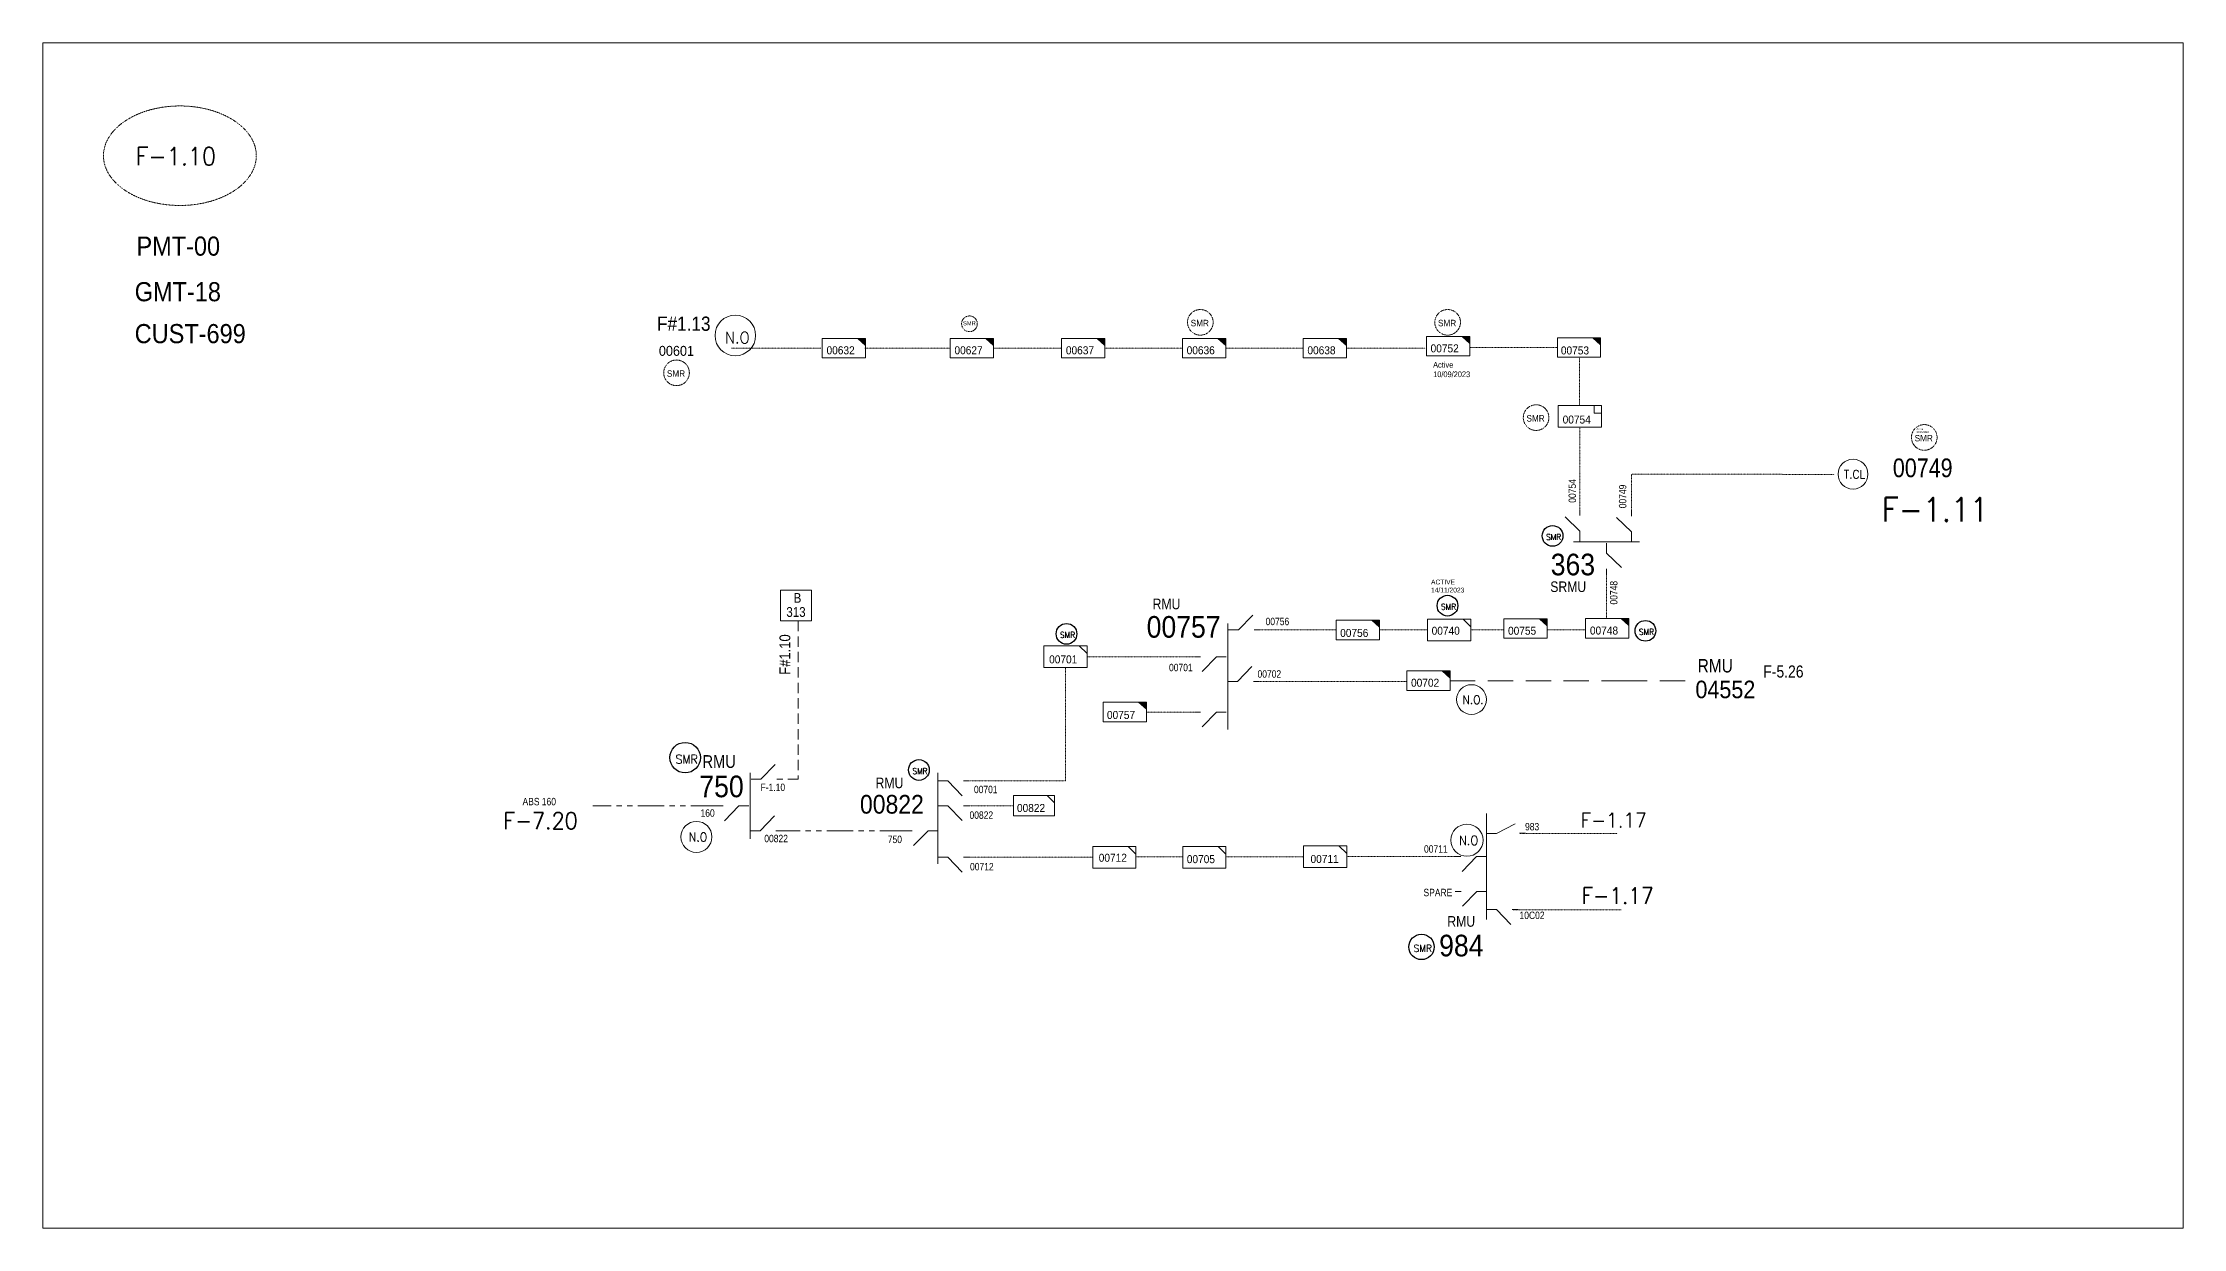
# Model space of a CAD drawing. Header units: metres. Extents: x 65984 to 144644, y -19036 to 23726.
# Drawn here: x 115250 to 116239, y 9305 to 9853 of the extents above; entities that cross this region are included whole.
import ezdxf
from ezdxf.enums import TextEntityAlignment as Align

# ---------------------------------------------------------------- set-up
doc = ezdxf.new("R2010")
doc.units = ezdxf.units.M
doc.header["$MEASUREMENT"] = 0
for name, pattern in [('( Phantom )', [2.5, 1.25, -0.25, 0.25, -0.25, 0.25, -0.25]), ('DGN Style 3', [0.013877, 0, -0.013877]), ('HIDDEN2', [2381.25, 1587.5, -793.75])]:
    doc.linetypes.add(name, pattern=pattern)
doc.layers.get('0').update_dxf_attribs({"color": 95, "lineweight": 40})
for name, color, linetype, lineweight in [('d_eos', 111, 'Continuous', 40), ('d_eos no', 121, 'Continuous', 40), ('d_switch', 95, 'Continuous', 40), ('d_tf no', 6, 'Continuous', 40), ('d_ug cable', 95, 'Continuous', 40), ('d_ug main line', 95, 'Continuous', 40), ('FDR  1  05', 172, 'Continuous', 40), ('fedr no', 95, 'Continuous', 40), ('GRID STATION 01', 7, 'Continuous', 40), ('Level 37', 7, 'Continuous', 0), ('O H MAIN FEEDER', 4, 'Continuous', 100), ('SW N O', 114, 'Continuous', 30)]:
    doc.layers.add(name, color=color, linetype=linetype, lineweight=lineweight)
doc.styles.add('NASKHF', font='naskhf.shx', dxfattribs={"height": 8})
doc.styles.add('Style-Arial', font='arial.ttf')
doc.styles.add('Style-ENGINEERING', font='ENGINEERING.shx')
doc.styles.add('Style-msdefault', font='msdefault.shx')
doc.styles.add('Style-STANDARD', font='STANDARD.shx')

# ---------------------------------------------------------------- blocks, each defined once
blk = doc.blocks.new('TF_8')
at = {"color": 0, "linetype": 'ByBlock', "lineweight": -2}
blk.add_line((6.3, 4.95), (9.9, 1.35), dxfattribs=at)
blk.add_3dface([(-10.1, 4.95), (9.9, 4.95), (9.9, -5.05), (-10.1, -5.05)], dxfattribs=at)
blk = doc.blocks.new('exist.us-1000kva')
at = {"color": 0, "linetype": 'ByBlock', "lineweight": -2, "flags": 128}
blk.add_lwpolyline([(40, 12.9), (32.8, 20), (40, 20)], close=True, dxfattribs=at)
at = {"color": 0, "linetype": 'ByBlock', "lineweight": -2, "extrusion": (0, 0, -1)}
blk.add_solid([(-40, 12.9), (-32.8, 20), (-40, 20)], dxfattribs=at)
at = {"color": 0, "linetype": 'ByBlock', "lineweight": -2, "xscale": 2, "yscale": 2}
blk.add_blockref('TF_8', (20.2, 10.1), dxfattribs=at)
blk = doc.blocks.new('*U893')
at = {"layer": 'SW N O', "color": 3, "lineweight": 13}
blk.add_circle((0, 0), 16.8, dxfattribs=at)
at = {"layer": 'SW N O', "color": 3, "lineweight": 13, "style": 'Style-STANDARD'}
blk.add_text('N.O.', height=9.6, dxfattribs=at).set_placement((1.7, -0.2), align=Align.MIDDLE_CENTER)
blk = doc.blocks.new('TF3')
at = {"color": 0, "linetype": 'ByBlock', "lineweight": -2}
for p, q in [((11.3, 9), (18.3, 9)), ((18.3, 9), (18.3, 2))]:
    blk.add_line(p, q, dxfattribs=at)
at = {"color": 0, "linetype": 'ByBlock', "lineweight": -2, "flags": 128}
blk.add_lwpolyline([(18.3, 2), (11.3, 2), (11.3, 9)], dxfattribs=at)
at = {"color": 0, "linetype": 'ByBlock', "lineweight": -2}
blk.add_3dface([(-21.7, 9), (18.3, 9), (18.3, -11), (-21.7, -11)], dxfattribs=at)
blk = doc.blocks.new('*U1266')
at = {"layer": 'SW N O', "color": 3, "lineweight": 13}
blk.add_circle((0, 0), 16.8, dxfattribs=at)
at = {"layer": 'SW N O', "color": 3, "lineweight": 13, "style": 'Style-STANDARD'}
blk.add_text('N.O', height=9.6, dxfattribs=at).set_placement((1.7, -0.2), align=Align.MIDDLE_CENTER)
blk = doc.blocks.new('*U3784')
at = {"layer": 'SW N O', "color": 100, "lineweight": 13}
blk.add_circle((0, 0), 16.8, dxfattribs=at)
at = {"layer": 'SW N O', "color": 100, "lineweight": 13, "style": 'Style-STANDARD'}
blk.add_text('N.O', height=9.6, dxfattribs=at).set_placement((1.7, -0.2), align=Align.MIDDLE_CENTER)
blk = doc.blocks.new('*U3851')
at = {"layer": 'SW N O', "color": 2}
blk.add_circle((0, 0), 16.8, dxfattribs=at)
at = {"layer": 'SW N O', "color": 240, "insert": (1.7, -1.8), "char_height": 9.6, "attachment_point": 5, "line_spacing_factor": 0.6, "style": 'Style-STANDARD'}
blk.add_mtext('SMR\\P', dxfattribs=at)
blk = doc.blocks.new('*U1280')
at = {"layer": 'SW N O', "color": 1, "lineweight": 13}
blk.add_circle((0, 0), 16.8, dxfattribs=at)
at = {"layer": 'SW N O', "color": 1, "lineweight": 13, "style": 'Style-STANDARD'}
blk.add_text('T.CL', height=9.6, dxfattribs=at).set_placement((1.7, -0.2), align=Align.MIDDLE_CENTER)
blk = doc.blocks.new('*U4173')
at = {"layer": 'SW N O', "color": 3, "lineweight": 13, "ltscale": 0.426762}
blk.add_circle((0, 0), 16.8, dxfattribs=at)
at = {"layer": 'SW N O', "color": 3, "lineweight": 13, "insert": (1.7, -1.8), "char_height": 9.6, "attachment_point": 5, "line_spacing_factor": 0.6, "style": 'Style-STANDARD'}
blk.add_mtext('N.O', dxfattribs=at)

msp = doc.modelspace()

# ---------------------------------------------------------------- linework, layer by layer
at = {"layer": 'd_eos', "color": 2, "linetype": 'Continuous', "lineweight": 13, "ltscale": 0.625574}
for p, q in [((115960.44, 9627.44), (115953.58, 9634.1)), ((115960.44, 9634.73), (115960.44, 9637.5)), ((115984.24, 9627.07), (115977.38, 9633.73)), ((115984.25, 9634.37), (115984.25, 9637.14)), ((115957.44, 9622.52), (115988.04, 9622.52)), ((115960.44, 9622.88), (115960.44, 9627.44)), ((115972.77, 9621.85), (115972.77, 9617.3)), ((115984.24, 9622.52), (115984.24, 9627.07)), ((115972.78, 9617.3), (115979.64, 9610.63)), ((115581.79, 9512.78), (115588.45, 9519.64)), ((115576.88, 9515.78), (115576.88, 9485.18)), ((115577.24, 9512.78), (115581.79, 9512.78)), ((115663.62, 9511.98), (115668.18, 9511.98)), ((115663.63, 9473.68), (115663.63, 9515.74)), ((115668.18, 9511.98), (115674.84, 9505.12)), ((115675.48, 9511.98), (115678.24, 9511.98)), ((115571.66, 9500.45), (115564.99, 9493.58)), ((115576.21, 9500.45), (115571.66, 9500.45)), ((115663.62, 9500.48), (115668.18, 9500.48)), ((115668.18, 9500.48), (115674.84, 9493.62)), ((115675.48, 9500.48), (115678.24, 9500.48)), ((115581.43, 9488.98), (115588.09, 9495.84)), ((115917.19, 9496.93), (115917.19, 9447.98)), ((115930.42, 9492.15), (115921.93, 9487.75)), ((115576.87, 9488.98), (115581.43, 9488.98)), ((115651.77, 9488.98), (115649.01, 9488.98)), ((115659.07, 9488.98), (115652.41, 9482.12)), ((115663.63, 9488.98), (115659.07, 9488.98)), ((115921.85, 9487.72), (115917.29, 9487.72)), ((115935.29, 9487.77), (115932.52, 9487.77)), ((115663.62, 9476.68), (115668.18, 9476.68)), ((115668.18, 9476.68), (115674.84, 9469.81)), ((115675.48, 9476.68), (115678.24, 9476.68)), ((115905.39, 9477.03), (115902.62, 9477.03)), ((115912.69, 9477.03), (115906.03, 9470.16)), ((115917.24, 9477.03), (115912.69, 9477.03)), ((115905.47, 9460.92), (115902.7, 9460.92)), ((115912.76, 9460.92), (115906.1, 9454.06)), ((115917.32, 9460.92), (115912.76, 9460.92)), ((115917.24, 9452.5), (115921.8, 9452.5)), ((115921.8, 9452.5), (115928.46, 9445.63)), ((115929.09, 9452.5), (115931.86, 9452.5))]:
    msp.add_line(p, q, dxfattribs=at)
at = {"layer": 'd_eos', "color": 7, "linetype": 'Continuous', "lineweight": 13, "ltscale": 0.625574}
for p, q in [((115972.77, 9610), (115972.77, 9607.23)), ((115802.53, 9581.75), (115809.19, 9588.61)), ((115797.61, 9584.75), (115797.61, 9535.8)), ((115797.97, 9581.75), (115802.53, 9581.75)), ((115809.83, 9581.75), (115812.59, 9581.75)), ((115785.1, 9569.42), (115782.33, 9569.42)), ((115792.39, 9569.41), (115785.73, 9562.55)), ((115796.95, 9569.42), (115792.39, 9569.42)), ((115802.17, 9557.95), (115808.83, 9564.81)), ((115797.61, 9557.95), (115802.17, 9557.95)), ((115809.46, 9557.94), (115812.23, 9557.94)), ((115785.1, 9543.84), (115782.33, 9543.84)), ((115792.39, 9543.83), (115785.73, 9536.97)), ((115796.95, 9543.84), (115792.39, 9543.84)), ((115589.09, 9512.78), (115591.86, 9512.78)), ((115564.36, 9500.45), (115561.59, 9500.45)), ((115588.73, 9488.98), (115591.49, 9488.98))]:
    msp.add_line(p, q, dxfattribs=at)
at = {"layer": 'd_ug cable', "color": 6, "linetype": 'DGN Style 3', "lineweight": 13}
for p, q in [((115722.54, 9512.01), (115722.58, 9564.42)), ((115811.41, 9557.94), (115880.45, 9557.94))]:
    msp.add_line(p, q, dxfattribs=at)
at = {"layer": 'd_ug cable', "color": 6, "linetype": 'DGN Style 3', "lineweight": 13, "flags": 128}
for points in [[(115568.18, 9711.99), (115609.51, 9711.99)], [(115629.91, 9711.99), (115669.33, 9711.99)], [(115689.33, 9711.99), (115720.84, 9711.99)], [(115740.84, 9711.99), (115776.67, 9711.99)], [(115796.67, 9711.99), (115832.49, 9711.99)], [(115852.49, 9712.07), (115888.95, 9712.07)], [(115909.65, 9712.39), (115950.02, 9712.39)], [(115960.25, 9685.53), (115960.25, 9707.81)], [(115960.44, 9636.76), (115960.44, 9675.52)], [(115811.92, 9581.75), (115847.82, 9581.75)], [(115867.82, 9581.75), (115890, 9581.75)], [(115910.04, 9581.75), (115925.31, 9581.75)], [(115945.31, 9581.75), (115963.18, 9581.75)], [(115782.88, 9569.42), (115732.58, 9569.42)], [(115782.33, 9543.84), (115759.99, 9543.84)], [(115678.48, 9512.01), (115722.54, 9512.01)], [(115678.24, 9476.68), (115735.19, 9476.68)], [(115755.19, 9476.92), (115776.78, 9476.92)], [(115796.81, 9476.92), (115832.46, 9476.92)], [(115902.62, 9477.03), (115852.65, 9477.03)]]:
    msp.add_lwpolyline(points, dxfattribs=at)
at = {"layer": 'd_ug cable', "color": 98, "linetype": 'DGN Style 3', "lineweight": 13, "flags": 128}
msp.add_lwpolyline([(115984.25, 9636.44), (115984.25, 9653.72), (116077.97, 9653.7)], dxfattribs=at)
at = {"layer": 'd_ug cable', "color": 17, "linetype": 'DGN Style 3', "lineweight": 13, "flags": 128}
msp.add_lwpolyline([(115972.77, 9587.03), (115972.77, 9607.23)], dxfattribs=at)
at = {"layer": 'd_ug cable', "color": 6, "linetype": 'HIDDEN2', "lineweight": 13, "ltscale": 0.003}
msp.add_lwpolyline([(115599.06, 9585.95), (115599.06, 9512.78), (115591.86, 9512.78)], dxfattribs=at)
at = {"layer": 'd_ug cable', "color": 2, "linetype": 'DGN Style 3', "lineweight": 13, "flags": 128}
msp.add_lwpolyline([(115678.02, 9500.48), (115698.58, 9500.48)], dxfattribs=at)
at = {"layer": 'd_ug cable', "color": 5, "linetype": 'DGN Style 3', "lineweight": 0, "flags": 128}
msp.add_lwpolyline([(115977.7, 9487.62), (115932.85, 9487.62)], dxfattribs=at)
at = {"layer": 'd_ug cable', "color": 3, "linetype": 'DGN Style 3', "lineweight": 13, "flags": 128}
msp.add_lwpolyline([(115979.47, 9452.45), (115929.5, 9452.45)], dxfattribs=at)
at = {"layer": 'd_ug cable', "color": 1, "linetype": 'DGN Style 3', "lineweight": 13}
msp.add_circle((115678.21, 9723.3), 3.64, dxfattribs=at)
at = {"layer": 'd_ug cable', "color": 2, "linetype": 'DGN Style 3', "lineweight": 13}
for centre in [(115784.95, 9723.97), (115899.28, 9723.97), (115542.79, 9700.63), (115940.18, 9679.93), (116119.63, 9670.76)]:
    msp.add_circle(centre, 5.93, dxfattribs=at)
at = {"layer": 'd_ug main line', "color": 135, "linetype": 'HIDDEN2', "lineweight": 13, "ltscale": 0.00735}
msp.add_lwpolyline([(115900.39, 9558.23), (115979.87, 9558.23), (116013.92, 9558.23)], dxfattribs=at)
at = {"layer": 'd_ug main line', "color": 20, "linetype": '( Phantom )', "lineweight": 13, "ltscale": 9.8, "flags": 128}
msp.add_lwpolyline([(115561.59, 9500.45), (115504.08, 9500.45)], dxfattribs=at)
at = {"layer": 'd_ug main line', "color": 6, "linetype": '( Phantom )', "lineweight": 13, "ltscale": 9.8, "flags": 128}
msp.add_lwpolyline([(115649.01, 9488.98), (115591.49, 9488.98)], dxfattribs=at)
at = {"layer": 'fedr no', "color": 82, "linetype": 'DGN Style 3', "lineweight": 13, "true_color": 0x1dc70e}
msp.add_ellipse((115313.19, 9800.99), major_axis=(35.33, 0), ratio=0.651175, dxfattribs=at)
at = {"layer": 'GRID STATION 01', "color": 6, "lineweight": 13, "ltscale": 0.379284, "flags": 128}
msp.add_lwpolyline([(115605.11, 9600.14), (115590.92, 9600.14), (115590.92, 9585.95), (115605.11, 9585.95)], close=True, dxfattribs=at)
at = {"layer": 'O H MAIN FEEDER', "color": 140, "linetype": 'Continuous', "lineweight": 13, "flags": 128}
msp.add_lwpolyline([(115249.82, 9853.18), (116239.33, 9853.18), (116239.33, 9305.24), (115249.82, 9305.24)], close=True, dxfattribs=at)

# ---------------------------------------------------------------- block references
at = {"layer": 'FDR  1  05', "color": 2, "linetype": 'Continuous', "lineweight": 13, "xscale": 0.5, "yscale": 0.45, "zscale": 0.4267622666565712}
for p in [(115889.58, 9708.49), (115669.33, 9707.49), (115776.67, 9707.49), (115963.06, 9578.03)]:
    msp.add_blockref('exist.us-1000kva', p, dxfattribs=at)
at = {"layer": 'FDR  1  05', "color": 6, "linetype": 'Continuous', "lineweight": 13, "xscale": 0.5, "yscale": 0.45, "zscale": 0.4267622666565712}
for p in [(115610.19, 9707.49), (115720.84, 9707.49), (115832.49, 9707.49), (115950.02, 9707.81), (115847.82, 9577.25), (115925.31, 9577.95), (115880.39, 9553.8), (115739.99, 9539.34)]:
    msp.add_blockref('exist.us-1000kva', p, dxfattribs=at)
at = {"layer": 'FDR  1  05', "color": 2, "linetype": 'Continuous', "lineweight": 13, "rotation": 359.9999999999999}
for name, p, xscale, yscale, zscale in [('TF3', (115961.29, 9681.03), 0.5002700650522687, 0.5002700650522687, 0.1300771388769227), ('TF_8', (115708.13, 9500.55), 0.9452481945124448, 0.9452481945124448, 0.4267622666565712)]:
    msp.add_blockref(name, p, dxfattribs=dict(at, xscale=xscale, yscale=yscale, zscale=zscale))
at = {"layer": 'FDR  1  05', "color": 2, "linetype": 'Continuous', "lineweight": 13, "zscale": 0.4267622666565712}
for p in [(115900.14, 9581.8), (115722.68, 9569.47)]:
    msp.add_blockref('TF_8', p, dxfattribs=at)
at = {"layer": 'FDR  1  05', "color": 6, "linetype": 'Continuous', "lineweight": 13, "zscale": 0.4267622666565712}
for p in [(115745.29, 9476.73), (115786.91, 9476.77), (115842.75, 9477.08)]:
    msp.add_blockref('TF_8', p, dxfattribs=at)
at = {"layer": 'SW N O', "color": 3, "lineweight": 13}
for name, p, xscale, yscale, zscale in [('*U4173', (115569.97, 9717.9), 0.5582304053977527, 0.5582304053977527, 0.5582304053977527), ('*U893', (115910.31, 9549.58), 0.4103497511924545, 0.4103497511924545, 0.4103497511924545), ('*U1266', (115908.22, 9484.57), 0.4426478138449499, 0.4426478138449499, 0.4426478138449499)]:
    msp.add_blockref(name, p, dxfattribs=dict(at, xscale=xscale, yscale=yscale, zscale=zscale))
at = {"layer": 'SW N O', "color": 1, "lineweight": 13, "xscale": 0.4103497511924545, "yscale": 0.4103497511924545, "zscale": 0.4103497511924545}
msp.add_blockref('*U1280', (116086.68, 9653.8), dxfattribs=at)
at = {"layer": 'SW N O', "color": 240, "rotation": 359.9999999999999}
for p, xscale, yscale, zscale in [((115947.78, 9625.25), 0.2851755335497665, 0.2851755335497665, 0.2851755335497665), ((115899.21, 9593.01), 0.2851755335497665, 0.2851755335497665, 0.2851755335497665), ((115723.08, 9579.97), 0.2851755335497665, 0.2851755335497665, 0.2851755335497665), ((115990.72, 9581.36), 0.2851755335497665, 0.2851755335497665, 0.2851755335497665), ((115546.76, 9522.75), 0.4194757226111113, 0.4194757226111113, 0.4194757226111113), ((115654.85, 9517.04), 0.2851755335497665, 0.2851755335497665, 0.2851755335497665), ((115887.19, 9435.24), 0.3495631021759261, 0.3495631021759261, 0.3495631021759261)]:
    msp.add_blockref('*U3851', p, dxfattribs=dict(at, xscale=xscale, yscale=yscale, zscale=zscale))
at = {"layer": 'SW N O', "color": 100, "lineweight": 13, "xscale": 0.4265147033036204, "yscale": 0.4265147033036204, "zscale": 0.4265147033036204}
msp.add_blockref('*U3784', (115551.99, 9486.11), dxfattribs=at)

# ---------------------------------------------------------------- texts
at = {"layer": 'd_eos no', "color": 7, "linetype": 'Continuous', "lineweight": 13, "style": 'Style-Arial', "width": 0.88}
for s, height, p in [('PMT-00', 8.843, (115293.12, 9763.62)), ('GMT-18', 8.843, (115292.3, 9742.55)), ('CUST-699', 8.843, (115292.3, 9723.17)), ('00757', 10, (115760.13, 9588.19))]:
    msp.add_text(s, height=height, dxfattribs=at).set_placement(p, align=Align.TOP_LEFT)
at = {"layer": 'd_eos no', "color": 2, "linetype": 'Continuous', "lineweight": 13, "style": 'Style-Arial', "width": 0.88}
for s, height, p in [('363', 10, (115946.94, 9617.02)), ('750', 10, (115553.34, 9514.44)), ('00822', 8.64, (115627.59, 9505.51)), ('984', 10, (115895.36, 9440.88))]:
    msp.add_text(s, height=height, dxfattribs=at).set_placement(p, align=Align.TOP_LEFT)
at = {"layer": 'd_eos no', "color": 7, "linetype": 'Continuous', "lineweight": 140, "ltscale": 0.9, "style": 'Style-Arial', "width": 0.88}
msp.add_text('04552', height=8.1, dxfattribs=at).set_placement((116013.83, 9558.33), align=Align.TOP_LEFT)
at = {"layer": 'd_switch', "color": 17, "linetype": 'Continuous', "lineweight": 13, "style": 'Style-ENGINEERING', "width": 0.857143}
for s, rotation, p in [('00754', 90.00037, (115955.18, 9651.49)), ('00701', 0.00037, (115781.4, 9566.12))]:
    msp.add_text(s, height=3.43, rotation=rotation, dxfattribs=at).set_placement(p, align=Align.TOP_RIGHT)
at = {"layer": 'd_switch', "color": 7, "linetype": 'Continuous', "lineweight": 13, "style": 'Style-ENGINEERING', "width": 0.857143}
msp.add_text('00749', height=3.43, rotation=90, dxfattribs=at).set_placement((115978.46, 9638.01), align=Align.TOP_LEFT)
at = {"layer": 'd_switch', "color": 17, "linetype": 'Continuous', "lineweight": 13, "style": 'Style-ENGINEERING', "width": 0.857143}
msp.add_text('00748', height=3.43, rotation=90, dxfattribs=at).set_placement((115974.36, 9593.5), align=Align.TOP_LEFT)
at = {"layer": 'd_switch', "color": 6, "linetype": 'Continuous', "lineweight": 13, "style": 'Style-ENGINEERING', "width": 0.857143}
msp.add_text('00756', height=3.43, rotation=0.00037, dxfattribs=at).set_placement((115826.05, 9587.4), align=Align.TOP_RIGHT)
msp.add_text('00702', height=3.43, dxfattribs=at).set_placement((115811.38, 9563.14), align=Align.TOP_LEFT)
at = {"layer": 'd_switch', "color": 2, "linetype": 'Continuous', "lineweight": 30, "style": 'Style-msdefault', "width": 0.857143}
msp.add_text('F-5.26', height=5.613, dxfattribs=at).set_placement((116045.21, 9565.36), align=Align.TOP_LEFT)
at = {"layer": 'd_switch', "color": 17, "linetype": 'Continuous', "lineweight": 13, "style": 'Style-ENGINEERING', "width": 0.857143}
for s, p in [('F-1.10', (115581.63, 9510.74)), ('00822', (115678.23, 9497.89)), ('00822', (115583.36, 9487.08)), ('750', (115640.46, 9486.67)), ('00712', (115678.47, 9474.08))]:
    msp.add_text(s, height=3.43, dxfattribs=at).set_placement(p, align=Align.TOP_LEFT)
msp.add_text('00701', height=3.43, dxfattribs=at).set_placement((115691.21, 9509.75), align=Align.TOP_RIGHT)
at = {"layer": 'd_switch', "color": 7, "linetype": 'Continuous', "lineweight": 13, "style": 'Style-ENGINEERING', "width": 0.857143}
for s, p in [('ABS', (115471.6, 9504.15)), ('160', (115480.51, 9504.15)), ('160', (115553.88, 9498.85)), ('SPARE', (115888.11, 9462.12)), ('10C02', (115932.5, 9451.58))]:
    msp.add_text(s, height=3.43, dxfattribs=at).set_placement(p, align=Align.TOP_LEFT)
for s, p in [('983', (115941.61, 9492.56)), ('00711', (115899.29, 9482.25))]:
    msp.add_text(s, height=3.43, dxfattribs=at).set_placement(p, align=Align.TOP_RIGHT)
at = {"layer": 'd_switch', "color": 121, "linetype": 'Continuous', "lineweight": 13, "ltscale": 1.921869, "insert": (116105.1, 9661.04), "char_height": 8.6642, "width": 54.8881, "attachment_point": 1, "style": 'NASKHF'}
msp.add_mtext('\\FENGINEERING;\\H1x;\\W0.857143;00749', dxfattribs=at)
at = {"layer": 'd_tf no', "color": 1, "linetype": 'Continuous', "lineweight": 40, "style": 'Style-msdefault', "width": 0.945946}
for p in [(115780.49, 9725.13), (115894.82, 9725.13), (115538.33, 9701.79), (115935.72, 9681.09), (116115.17, 9671.92)]:
    msp.add_text('SMR', height=2.997, dxfattribs=at).set_placement(p, align=Align.TOP_LEFT)
at = {"layer": 'd_tf no', "color": 2, "linetype": 'Continuous', "lineweight": 13, "style": 'Style-msdefault', "width": 0.945946}
for s, height, p in [('00601', 4.618, (115534.62, 9713.09)), ('00627', 3.7, (115671.28, 9712.9)), ('00636', 3.7, (115778.62, 9712.9)), ('00752', 3.7, (115891.4, 9713.79)), ('00754', 3.7, (115952.45, 9680.88)), ('00740', 3.7, (115891.88, 9583.26)), ('00748', 3.7, (115965.06, 9583.35)), ('00701', 3.7, (115715.05, 9570.02)), ('00822', 3.7, (115700.17, 9501.33))]:
    msp.add_text(s, height=height, dxfattribs=at).set_placement(p, align=Align.TOP_LEFT)
at = {"layer": 'd_tf no', "color": 6, "linetype": 'Continuous', "lineweight": 13, "style": 'Style-msdefault', "width": 0.945946}
for s, p in [('00632', (115612.14, 9712.9)), ('00637', (115722.79, 9712.9)), ('00638', (115834.45, 9712.9)), ('00753', (115951.63, 9712.83)), ('00756', (115849.6, 9582.24)), ('00755', (115927.19, 9583.26)), ('00702', (115882.36, 9559.23)), ('00757', (115741.77, 9544.33)), ('00712', (115737.98, 9478.32)), ('00705', (115778.7, 9477.67)), ('00711', (115835.89, 9477.76))]:
    msp.add_text(s, height=3.7, dxfattribs=at).set_placement(p, align=Align.TOP_LEFT)
at = {"layer": 'd_tf no', "color": 2, "lineweight": 13, "insert": (115675.23, 9724.47), "char_height": 1.8817, "attachment_point": 1, "style": 'NASKHF'}
msp.add_mtext('\\Fmsdefault;\\H1x;\\W0.925;SMR\\P', dxfattribs=at)
at = {"layer": 'd_tf no', "color": 121, "linetype": 'Continuous', "lineweight": 40, "attachment_point": 1, "style": 'NASKHF'}
for s, insert, char_height in [('\\Fmsdefault;\\H1x;\\W0.945946;Active\\P10/09/2023', (115892.57, 9705.62), 2.6185), ('\\Fmsdefault;\\H1x;\\W0.945946;Active\\P10/09/2023', (116116.02, 9675.05), 0.8243), ('\\Fmsdefault;\\H1x;\\W0.945946;ACTIVE\\P14/11/2023', (115891.61, 9605.05), 2.2336)]:
    msp.add_mtext(s, dxfattribs=dict(at, insert=insert, char_height=char_height))
at = {"layer": 'fedr no', "color": 6, "linetype": 'Continuous', "lineweight": 13, "insert": (115311.35, 9800.72), "char_height": 8.326, "attachment_point": 5, "style": 'Style-STANDARD'}
msp.add_mtext('F-1.10', dxfattribs=at)
at = {"layer": 'fedr no', "color": 2, "linetype": 'Continuous', "lineweight": 40, "attachment_point": 5, "style": 'Style-STANDARD'}
for s, insert, char_height in [('F-1.11', (116124.66, 9637.43), 11.072), ('F-1.17', (115976.02, 9493.84), 6.849), ('F-1.17', (115977.86, 9458.96), 7.477)]:
    msp.add_mtext(s, dxfattribs=dict(at, insert=insert, char_height=char_height))
at = {"layer": 'fedr no', "color": 55, "linetype": 'Continuous', "lineweight": 40, "insert": (115479.9, 9493.58), "char_height": 7.722, "attachment_point": 5, "style": 'Style-STANDARD'}
msp.add_mtext('F-7.20', dxfattribs=at)
at = {"layer": 'GRID STATION 01', "color": 55, "linetype": 'Continuous', "lineweight": 40, "style": 'Style-msdefault', "width": 0.9}
msp.add_text('F#1.13', height=6.601, dxfattribs=at).set_placement((115533.78, 9726.64), align=Align.TOP_LEFT)
at = {"layer": 'GRID STATION 01', "color": 6, "linetype": 'Continuous', "lineweight": 13, "style": 'Style-msdefault', "width": 0.888889}
for s, p in [('B', (115596.93, 9598.83)), ('313', (115593.55, 9592.32))]:
    msp.add_text(s, height=4.5, dxfattribs=at).set_placement(p, align=Align.TOP_LEFT)
at = {"layer": 'GRID STATION 01', "color": 7, "linetype": 'Continuous', "lineweight": 13, "style": 'Style-msdefault', "width": 0.9}
msp.add_text('F#1.10', height=5, rotation=90, dxfattribs=at).set_placement((115590.39, 9561.03), align=Align.TOP_LEFT)
at = {"layer": 'Level 37', "color": 2, "linetype": 'Continuous', "lineweight": 13, "style": 'Style-msdefault', "width": 0.86}
for s, p in [('SRMU', (115963.32, 9604.2)), ('RMU', (115647.65, 9513.5)), ('RMU', (115911.98, 9449.49))]:
    msp.add_text(s, height=4.9, rotation=0.00037, dxfattribs=at).set_placement(p, align=Align.TOP_RIGHT)
at = {"layer": 'Level 37', "color": 7, "linetype": 'Continuous', "lineweight": 13, "style": 'Style-msdefault', "width": 0.86}
msp.add_text('RMU', height=4.9, rotation=0.00037, dxfattribs=at).set_placement((115775.73, 9596.23), align=Align.TOP_RIGHT)
at = {"layer": 'Level 37', "color": 2, "linetype": 'Continuous', "lineweight": 100, "ltscale": 1.176681, "style": 'Style-msdefault', "width": 0.86}
msp.add_text('RMU', height=6.199, rotation=0.00037, dxfattribs=at).set_placement((116031.11, 9568.32), align=Align.TOP_RIGHT)
at = {"layer": 'Level 37', "color": 2, "linetype": 'Continuous', "lineweight": 13, "ltscale": 1.2, "style": 'Style-msdefault', "width": 0.86}
msp.add_text('RMU', height=5.88, rotation=0.00037, dxfattribs=at).set_placement((115570.2, 9523.89), align=Align.TOP_RIGHT)

doc.saveas('drawing.dxf')
